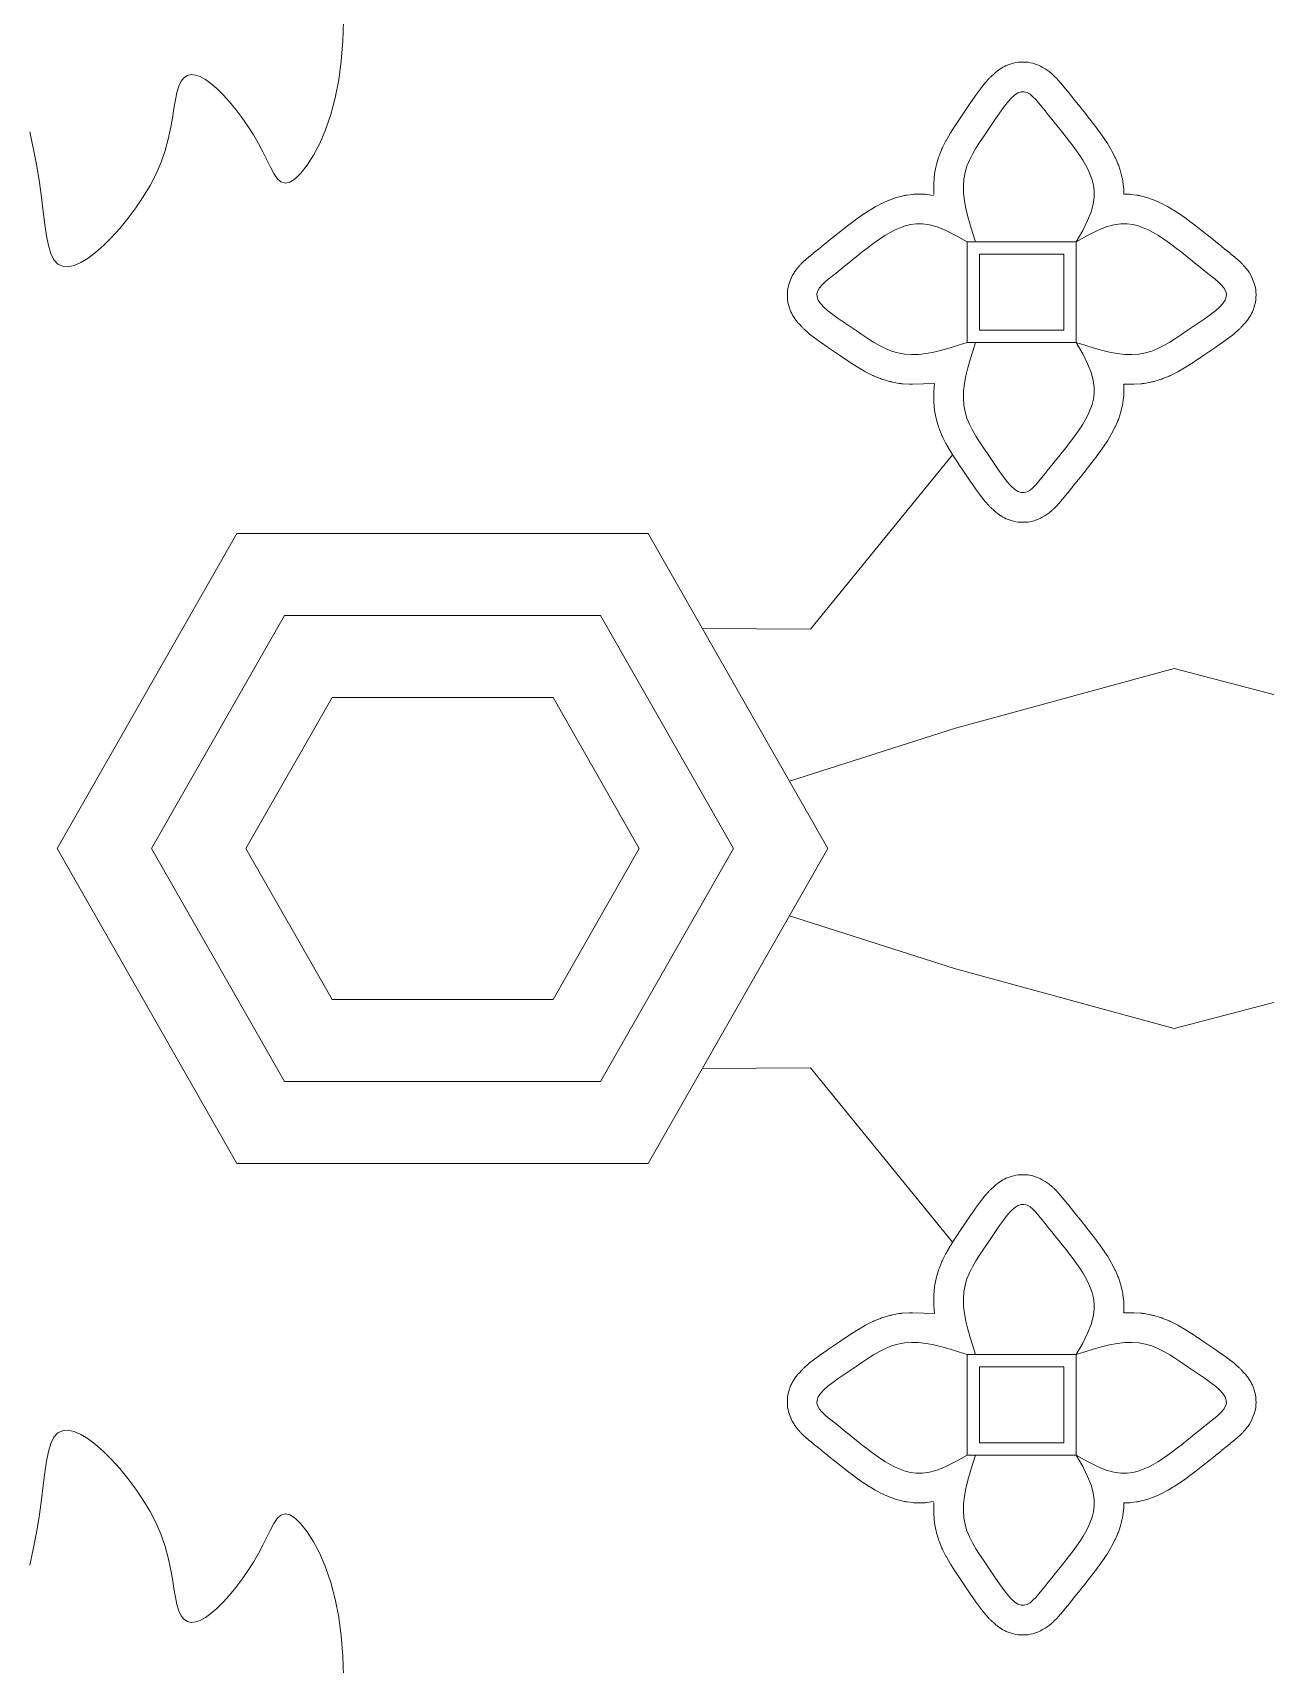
# Model space of a CAD drawing. Header units: inches. Extents: x -813 to 82, y -70 to 268.
# Drawn here: x -57.19 to -48.61, y 153.06 to 164.41 of the extents above; entities that cross this region are included whole.
import ezdxf

# ---------------------------------------------------------------- set-up
doc = ezdxf.new("R2010")
doc.units = ezdxf.units.IN
doc.header["$MEASUREMENT"] = 0
doc.layers.add('Brown', color=7, linetype='Continuous', lineweight=0, true_color=0x653e10)
doc.layers.add('Layak Architect', color=1, linetype='Continuous', lineweight=5, true_color=0xff0000)
doc.layers.add('Rugs', color=201, linetype='Continuous')

# ---------------------------------------------------------------- blocks, each defined once
blk = doc.blocks.new('C3')
at = {"layer": 'Brown'}
for points in [[(-23.77, 2940.39), (-43.93, 2863.26), (-29.4, 2809.82), (-16.47, 2769.3)], [(23.77, 2940.39), (43.93, 2863.26), (29.4, 2809.82), (16.47, 2769.3)], [(-96.11, 2809.15), (-53.53, 2774.48), (-53.74, 2748.05)], [(96.11, 2809.15), (53.53, 2774.48), (53.74, 2748.05)], [(0, 2613.59), (-56.9, 2646.04), (-56.9, 2723.22), (0, 2755.67)], [(0, 2613.59), (56.9, 2646.04), (56.9, 2723.22), (0, 2755.67)], [(0, 2636.61), (-36.9, 2657.66), (-36.9, 2711.6), (0, 2732.64)], [(0, 2636.61), (36.9, 2657.66), (36.9, 2711.6), (0, 2732.64)]]:
    blk.add_lwpolyline(points, dxfattribs=at)
for points in [[(-159.76, 2850.93), (-159.76, 2851.69, -0.033999), (-159.7, 2852.67), (-159.51, 2854.06, -0.029168), (-159.35, 2854.89), (-159.02, 2856.2, -0.022088), (-158.84, 2856.81), (-158.4, 2858.08, -0.01868), (-158.2, 2858.58), (-157.67, 2859.8, -0.016254), (-157.46, 2860.23), (-156.85, 2861.42, -0.013719), (-156.66, 2861.77), (-155.97, 2862.94, -0.011177), (-155.8, 2863.21), (-155.06, 2864.36, -0.008694), (-154.92, 2864.57), (-154.12, 2865.7, -0.006296), (-154.02, 2865.85), (-153.19, 2866.97, -0.003989), (-153.12, 2867.06), (-152.27, 2868.18, -0.002077), (-152.23, 2868.23), (-151.36, 2869.35, -0.001492), (-151.33, 2869.38), (-150.46, 2870.5, -0.001257), (-150.43, 2870.53), (-149.56, 2871.63, -0.001042), (-149.54, 2871.66), (-148.67, 2872.75, -0.000839), (-148.65, 2872.77), (-147.79, 2873.83, -0.000642), (-147.78, 2873.85), (-146.94, 2874.88, -0.000442), (-146.93, 2874.89), (-146.12, 2875.9), (-145.33, 2876.86, -0.001024), (-145.31, 2876.89), (-144.56, 2877.8, -0.006385), (-144.44, 2877.94), (-143.72, 2878.77, -0.014467), (-143.44, 2879.08), (-142.74, 2879.8, -0.025543), (-142.19, 2880.31), (-141.5, 2880.89, -0.041072), (-140.53, 2881.58), (-139.82, 2881.99, -0.060896), (-138.21, 2882.69), (-137.49, 2882.91, -0.078182), (-135.26, 2883.21), (-134.52, 2883.19, -0.079892), (-132.26, 2882.78), (-131.47, 2882.5, -0.06296), (-129.85, 2881.68), (-129.02, 2881.12, -0.039078), (-128.14, 2880.42), (-127.27, 2879.61, -0.023897), (-126.78, 2879.12), (-125.87, 2878.1, -0.015107), (-125.59, 2877.76), (-124.66, 2876.57, -0.009586), (-124.49, 2876.35), (-123.53, 2875.03, -0.005772), (-123.44, 2874.89), (-122.46, 2873.48, -0.002846), (-122.41, 2873.41), (-121.43, 2871.95, -0.000323), (-121.43, 2871.94), (-120.45, 2870.49), (-119.48, 2869.06, -0.001791), (-119.45, 2869.01), (-118.49, 2867.59, -0.005914), (-118.4, 2867.45), (-117.5, 2866.02, -0.01027), (-117.35, 2865.77), (-116.52, 2864.34, -0.014823), (-116.31, 2863.96), (-115.58, 2862.51, -0.019434), (-115.35, 2861.99), (-114.74, 2860.5, -0.02381), (-114.51, 2859.85), (-114.05, 2858.3, -0.027493), (-113.86, 2857.53), (-113.56, 2855.92, -0.028895), (-113.46, 2855.09), (-113.35, 2853.4, -0.025128), (-113.34, 2852.67), (-113.4, 2850.91, -0.020501)], [(159.76, 2850.93), (159.76, 2851.69, 0.033999), (159.7, 2852.67), (159.51, 2854.06, 0.029168), (159.35, 2854.89), (159.02, 2856.2, 0.022088), (158.84, 2856.81), (158.4, 2858.08, 0.01868), (158.2, 2858.58), (157.67, 2859.8, 0.016254), (157.46, 2860.23), (156.85, 2861.42, 0.013719), (156.66, 2861.77), (155.97, 2862.94, 0.011177), (155.8, 2863.21), (155.06, 2864.36, 0.008694), (154.92, 2864.57), (154.12, 2865.7, 0.006296), (154.02, 2865.85), (153.19, 2866.97, 0.003989), (153.12, 2867.06), (152.27, 2868.18, 0.002077), (152.23, 2868.23), (151.36, 2869.35, 0.001492), (151.33, 2869.38), (150.46, 2870.5, 0.001257), (150.43, 2870.53), (149.56, 2871.63, 0.001042), (149.54, 2871.66), (148.67, 2872.75, 0.000839), (148.65, 2872.77), (147.79, 2873.83, 0.000642), (147.78, 2873.85), (146.94, 2874.88, 0.000442), (146.93, 2874.89), (146.12, 2875.9), (145.33, 2876.86, 0.001024), (145.31, 2876.89), (144.56, 2877.8, 0.006385), (144.44, 2877.94), (143.72, 2878.77, 0.014467), (143.44, 2879.08), (142.74, 2879.8, 0.025543), (142.19, 2880.31), (141.5, 2880.89, 0.041072), (140.53, 2881.58), (139.82, 2881.99, 0.060896), (138.21, 2882.69), (137.49, 2882.91, 0.078182), (135.26, 2883.21), (134.52, 2883.19, 0.079892), (132.26, 2882.78), (131.47, 2882.5, 0.06296), (129.85, 2881.68), (129.02, 2881.12, 0.039078), (128.14, 2880.42), (127.27, 2879.61, 0.023897), (126.78, 2879.12), (125.87, 2878.1, 0.015107), (125.59, 2877.76), (124.66, 2876.57, 0.009586), (124.49, 2876.35), (123.53, 2875.03, 0.005772), (123.44, 2874.89), (122.46, 2873.48, 0.002846), (122.41, 2873.41), (121.43, 2871.95, 0.000323), (121.43, 2871.94), (120.45, 2870.49), (119.48, 2869.06, 0.001791), (119.45, 2869.01), (118.49, 2867.59, 0.005914), (118.4, 2867.45), (117.5, 2866.02, 0.01027), (117.35, 2865.77), (116.52, 2864.34, 0.014823), (116.31, 2863.96), (115.58, 2862.51, 0.019434), (115.35, 2861.99), (114.74, 2860.5, 0.02381), (114.51, 2859.85), (114.05, 2858.3, 0.027493), (113.86, 2857.53), (113.56, 2855.92, 0.028895), (113.46, 2855.09), (113.35, 2853.4, 0.025128), (113.34, 2852.67), (113.4, 2850.91, 0.020501)], [(-159.73, 2850.96), (-160.49, 2850.96, 0.033999), (-161.47, 2850.9), (-162.86, 2850.71, 0.029168), (-163.69, 2850.55), (-165, 2850.22, 0.022088), (-165.61, 2850.04), (-166.88, 2849.6, 0.01868), (-167.38, 2849.4), (-168.6, 2848.87, 0.016254), (-169.03, 2848.66), (-170.22, 2848.05, 0.013719), (-170.57, 2847.86), (-171.74, 2847.17, 0.011177), (-172.01, 2847), (-173.16, 2846.26, 0.008694), (-173.37, 2846.12), (-174.5, 2845.32, 0.006296), (-174.65, 2845.22), (-175.77, 2844.39, 0.003989), (-175.86, 2844.32), (-176.98, 2843.47, 0.002077), (-177.03, 2843.43), (-178.15, 2842.56, 0.001492), (-178.18, 2842.53), (-179.3, 2841.66, 0.001257), (-179.33, 2841.63), (-180.43, 2840.76, 0.001042), (-180.46, 2840.74), (-181.55, 2839.87, 0.000839), (-181.57, 2839.85), (-182.63, 2838.99, 0.000642), (-182.65, 2838.98), (-183.68, 2838.14, 0.000442), (-183.69, 2838.13), (-184.7, 2837.32), (-185.66, 2836.53, 0.001024), (-185.69, 2836.51), (-186.6, 2835.76, 0.006385), (-186.74, 2835.64), (-187.57, 2834.92, 0.014467), (-187.88, 2834.64), (-188.6, 2833.94, 0.025543), (-189.11, 2833.39), (-189.69, 2832.7, 0.041072), (-190.38, 2831.73), (-190.79, 2831.02, 0.060896), (-191.49, 2829.41), (-191.71, 2828.69, 0.078182), (-192.01, 2826.46), (-191.99, 2825.72, 0.079892), (-191.58, 2823.46), (-191.3, 2822.67, 0.06296), (-190.48, 2821.05), (-189.92, 2820.22, 0.039078), (-189.22, 2819.34), (-188.41, 2818.47, 0.023897), (-187.92, 2817.98), (-186.9, 2817.07, 0.015107), (-186.56, 2816.79), (-185.37, 2815.86, 0.009586), (-185.15, 2815.69), (-183.83, 2814.73, 0.005772), (-183.69, 2814.64), (-182.28, 2813.66, 0.002846), (-182.21, 2813.61), (-180.75, 2812.63, 0.000323), (-180.74, 2812.63), (-179.29, 2811.65), (-177.86, 2810.68, 0.001791), (-177.82, 2810.65), (-176.39, 2809.69, 0.005914), (-176.25, 2809.6), (-174.82, 2808.7, 0.01027), (-174.57, 2808.55), (-173.14, 2807.72, 0.014823), (-172.76, 2807.51), (-171.31, 2806.78, 0.019434), (-170.79, 2806.55), (-169.3, 2805.94, 0.02381), (-168.65, 2805.71), (-167.1, 2805.25, 0.027493), (-166.33, 2805.06), (-164.72, 2804.76, 0.028895), (-163.89, 2804.66), (-162.2, 2804.55, 0.025128), (-161.47, 2804.54), (-159.71, 2804.59, 0.020501)], [(-113.39, 2850.89), (-113.18, 2850.93, -0.047666), (-113.18, 2850.93), (-112.68, 2850.95, -0.034462), (-112.68, 2850.95), (-111.16, 2850.96, -0.033999), (-110.18, 2850.9), (-108.79, 2850.71, -0.029168), (-107.96, 2850.55), (-106.65, 2850.22, -0.022088), (-106.03, 2850.04), (-104.77, 2849.6, -0.01868), (-104.27, 2849.4), (-103.05, 2848.87, -0.016254), (-102.62, 2848.66), (-101.43, 2848.05, -0.013719), (-101.08, 2847.86), (-99.91, 2847.17, -0.011177), (-99.64, 2847), (-98.49, 2846.26, -0.008694), (-98.28, 2846.12), (-97.15, 2845.32, -0.006296), (-97, 2845.22), (-95.88, 2844.39, -0.003989), (-95.79, 2844.32), (-94.67, 2843.47, -0.002077), (-94.62, 2843.43), (-93.5, 2842.56, -0.001492), (-93.47, 2842.53), (-92.35, 2841.66, -0.001257), (-92.32, 2841.63), (-91.22, 2840.76, -0.001042), (-91.19, 2840.74), (-90.1, 2839.87, -0.000839), (-90.08, 2839.85), (-89.02, 2838.99, -0.000642), (-89, 2838.98), (-87.97, 2838.14, -0.000442), (-87.96, 2838.13), (-86.95, 2837.32), (-85.99, 2836.53, -0.001024), (-85.96, 2836.51), (-85.05, 2835.76, -0.006385), (-84.91, 2835.64), (-84.08, 2834.92, -0.014467), (-83.77, 2834.64), (-83.05, 2833.94, -0.025543), (-82.54, 2833.39), (-81.96, 2832.7, -0.041072), (-81.27, 2831.73), (-80.86, 2831.02, -0.060896), (-80.16, 2829.41), (-79.94, 2828.69, -0.078182), (-79.64, 2826.46), (-79.66, 2825.72, -0.079892), (-80.07, 2823.46), (-80.35, 2822.67, -0.06296), (-81.17, 2821.05), (-81.73, 2820.22, -0.039078), (-82.43, 2819.34), (-83.24, 2818.47, -0.023897), (-83.73, 2817.98), (-84.75, 2817.07, -0.015107), (-85.09, 2816.79), (-86.28, 2815.86, -0.009586), (-86.5, 2815.69), (-87.82, 2814.73, -0.005772), (-87.96, 2814.64), (-89.37, 2813.66, -0.002846), (-89.44, 2813.61), (-90.9, 2812.63, -0.000323), (-90.91, 2812.63), (-92.36, 2811.65), (-93.79, 2810.68, -0.001791), (-93.83, 2810.65), (-95.26, 2809.69, -0.005914), (-95.4, 2809.6), (-96.83, 2808.7, -0.01027), (-97.08, 2808.55), (-98.51, 2807.72, -0.014823), (-98.89, 2807.51), (-100.34, 2806.78, -0.019434), (-100.86, 2806.55), (-102.35, 2805.94, -0.02381), (-103, 2805.71), (-104.55, 2805.25, -0.027493), (-105.32, 2805.06), (-106.93, 2804.76, -0.028895), (-107.76, 2804.66), (-109.45, 2804.55, -0.025128), (-110.18, 2804.54), (-111.94, 2804.59, -0.020501), (-112.53, 2804.64), (-113.52, 2804.75, -0.0164)], [(113.39, 2850.89), (113.18, 2850.93, 0.047666), (113.18, 2850.93), (112.68, 2850.95, 0.034462), (112.68, 2850.95), (111.16, 2850.96, 0.033999), (110.18, 2850.9), (108.79, 2850.71, 0.029168), (107.96, 2850.55), (106.65, 2850.22, 0.022088), (106.03, 2850.04), (104.77, 2849.6, 0.01868), (104.27, 2849.4), (103.05, 2848.87, 0.016254), (102.62, 2848.66), (101.43, 2848.05, 0.013719), (101.08, 2847.86), (99.91, 2847.17, 0.011177), (99.64, 2847), (98.49, 2846.26, 0.008694), (98.28, 2846.12), (97.15, 2845.32, 0.006296), (97, 2845.22), (95.88, 2844.39, 0.003989), (95.79, 2844.32), (94.67, 2843.47, 0.002077), (94.62, 2843.43), (93.5, 2842.56, 0.001492), (93.47, 2842.53), (92.35, 2841.66, 0.001257), (92.32, 2841.63), (91.22, 2840.76, 0.001042), (91.19, 2840.74), (90.1, 2839.87, 0.000839), (90.08, 2839.85), (89.02, 2838.99, 0.000642), (89, 2838.98), (87.97, 2838.14, 0.000442), (87.96, 2838.13), (86.95, 2837.32), (85.99, 2836.53, 0.001024), (85.96, 2836.51), (85.05, 2835.76, 0.006385), (84.91, 2835.64), (84.08, 2834.92, 0.014467), (83.77, 2834.64), (83.05, 2833.94, 0.025543), (82.54, 2833.39), (81.96, 2832.7, 0.041072), (81.27, 2831.73), (80.86, 2831.02, 0.060896), (80.16, 2829.41), (79.94, 2828.69, 0.078182), (79.64, 2826.46), (79.66, 2825.72, 0.079892), (80.07, 2823.46), (80.35, 2822.67, 0.06296), (81.17, 2821.05), (81.73, 2820.22, 0.039078), (82.43, 2819.34), (83.24, 2818.47, 0.023897), (83.73, 2817.98), (84.75, 2817.07, 0.015107), (85.09, 2816.79), (86.28, 2815.86, 0.009586), (86.5, 2815.69), (87.82, 2814.73, 0.005772), (87.96, 2814.64), (89.37, 2813.66, 0.002846), (89.44, 2813.61), (90.9, 2812.63, 0.000323), (90.91, 2812.63), (92.36, 2811.65), (93.79, 2810.68, 0.001791), (93.83, 2810.65), (95.26, 2809.69, 0.005914), (95.4, 2809.6), (96.83, 2808.7, 0.01027), (97.08, 2808.55), (98.51, 2807.72, 0.014823), (98.89, 2807.51), (100.34, 2806.78, 0.019434), (100.86, 2806.55), (102.35, 2805.94, 0.02381), (103, 2805.71), (104.55, 2805.25, 0.027493), (105.32, 2805.06), (106.93, 2804.76, 0.028895), (107.76, 2804.66), (109.45, 2804.55, 0.025128), (110.18, 2804.54), (111.94, 2804.59, 0.020501), (112.53, 2804.64), (113.52, 2804.75, 0.0164)], [(159.73, 2850.96), (160.49, 2850.96, -0.033999), (161.47, 2850.9), (162.86, 2850.71, -0.029168), (163.69, 2850.55), (165, 2850.22, -0.022088), (165.61, 2850.04), (166.88, 2849.6, -0.01868), (167.38, 2849.4), (168.6, 2848.87, -0.016254), (169.03, 2848.66), (170.22, 2848.05, -0.013719), (170.57, 2847.86), (171.74, 2847.17, -0.011177), (172.01, 2847), (173.16, 2846.26, -0.008694), (173.37, 2846.12), (174.5, 2845.32, -0.006296), (174.65, 2845.22), (175.77, 2844.39, -0.003989), (175.86, 2844.32), (176.98, 2843.47, -0.002077), (177.03, 2843.43), (178.15, 2842.56, -0.001492), (178.18, 2842.53), (179.3, 2841.66, -0.001257), (179.33, 2841.63), (180.43, 2840.76, -0.001042), (180.46, 2840.74), (181.55, 2839.87, -0.000839), (181.57, 2839.85), (182.63, 2838.99, -0.000642), (182.65, 2838.98), (183.68, 2838.14, -0.000442), (183.69, 2838.13), (184.7, 2837.32), (185.66, 2836.53, -0.001024), (185.69, 2836.51), (186.6, 2835.76, -0.006385), (186.74, 2835.64), (187.57, 2834.92, -0.014467), (187.88, 2834.64), (188.6, 2833.94, -0.025543), (189.11, 2833.39), (189.69, 2832.7, -0.041072), (190.38, 2831.73), (190.79, 2831.02, -0.060896), (191.49, 2829.41), (191.71, 2828.69, -0.078182), (192.01, 2826.46), (191.99, 2825.72, -0.079892), (191.58, 2823.46), (191.3, 2822.67, -0.06296), (190.48, 2821.05), (189.92, 2820.22, -0.039078), (189.22, 2819.34), (188.41, 2818.47, -0.023897), (187.92, 2817.98), (186.9, 2817.07, -0.015107), (186.56, 2816.79), (185.37, 2815.86, -0.009586), (185.15, 2815.69), (183.83, 2814.73, -0.005772), (183.69, 2814.64), (182.28, 2813.66, -0.002846), (182.21, 2813.61), (180.75, 2812.63, -0.000323), (180.74, 2812.63), (179.29, 2811.65), (177.86, 2810.68, -0.001791), (177.82, 2810.65), (176.39, 2809.69, -0.005914), (176.25, 2809.6), (174.82, 2808.7, -0.01027), (174.57, 2808.55), (173.14, 2807.72, -0.014823), (172.76, 2807.51), (171.31, 2806.78, -0.019434), (170.79, 2806.55), (169.3, 2805.94, -0.02381), (168.65, 2805.71), (167.1, 2805.25, -0.027493), (166.33, 2805.06), (164.72, 2804.76, -0.028895), (163.89, 2804.66), (162.2, 2804.55, -0.025128), (161.47, 2804.54), (159.71, 2804.59, -0.020501)], [(-159.44, 2804.51), (-159.68, 2802.83, 0.034462), (-159.75, 2801.83), (-159.76, 2800.31, 0.033999), (-159.7, 2799.33), (-159.51, 2797.94, 0.029168), (-159.35, 2797.11), (-159.02, 2795.8, 0.022088), (-158.84, 2795.19), (-158.4, 2793.93, 0.01868), (-158.2, 2793.43), (-157.67, 2792.2, 0.016254), (-157.46, 2791.78), (-156.85, 2790.58, 0.013719), (-156.66, 2790.24), (-155.97, 2789.07, 0.011177), (-155.8, 2788.79), (-155.06, 2787.65, 0.008694), (-154.92, 2787.44), (-154.12, 2786.31, 0.006296), (-154.02, 2786.16), (-153.19, 2785.03, 0.003989), (-153.12, 2784.94), (-152.27, 2783.82, 0.002077), (-152.23, 2783.77), (-151.36, 2782.65, 0.001492), (-151.33, 2782.62), (-150.46, 2781.5, 0.001257), (-150.43, 2781.48), (-149.56, 2780.37, 0.001042), (-149.54, 2780.35), (-148.67, 2779.26, 0.000839), (-148.65, 2779.24), (-147.79, 2778.17, 0.000642), (-147.78, 2778.16), (-146.94, 2777.12, 0.000442), (-146.93, 2777.11), (-146.12, 2776.11), (-145.33, 2775.14, 0.001024), (-145.31, 2775.12), (-144.56, 2774.21, 0.006385), (-144.44, 2774.07), (-143.72, 2773.23, 0.014467), (-143.44, 2772.93), (-142.74, 2772.2, 0.025543), (-142.19, 2771.7), (-141.5, 2771.11, 0.041072), (-140.53, 2770.43), (-139.82, 2770.01, 0.060896), (-138.21, 2769.31), (-137.49, 2769.1, 0.078182), (-135.26, 2768.8), (-134.52, 2768.81, 0.079892), (-132.26, 2769.23), (-131.47, 2769.51, 0.06296), (-129.85, 2770.32), (-129.02, 2770.88, 0.039078), (-128.14, 2771.58), (-127.27, 2772.39, 0.023897), (-126.78, 2772.89), (-125.87, 2773.91, 0.015107), (-125.59, 2774.24), (-124.66, 2775.44, 0.009586), (-124.49, 2775.66), (-123.53, 2776.98, 0.005772), (-123.44, 2777.11), (-122.46, 2778.53, 0.002846), (-122.41, 2778.59), (-121.43, 2780.05, 0.000323), (-121.43, 2780.06), (-120.45, 2781.51), (-119.48, 2782.95, 0.001791), (-119.45, 2782.99), (-118.49, 2784.41, 0.005914), (-118.4, 2784.56), (-117.5, 2785.98, 0.01027), (-117.35, 2786.23), (-116.52, 2787.67, 0.014823), (-116.31, 2788.04), (-115.58, 2789.5, 0.019434), (-115.35, 2790.01), (-114.74, 2791.5, 0.02381), (-114.51, 2792.15), (-114.05, 2793.7, 0.027493), (-113.86, 2794.47), (-113.56, 2796.09, 0.028895), (-113.46, 2796.91), (-113.35, 2798.6, 0.025128), (-113.34, 2799.33), (-113.52, 2804.75, 0.020501)], [(159.44, 2804.51), (159.68, 2802.83, -0.034462), (159.75, 2801.83), (159.76, 2800.31, -0.033999), (159.7, 2799.33), (159.51, 2797.94, -0.029168), (159.35, 2797.11), (159.02, 2795.8, -0.022088), (158.84, 2795.19), (158.4, 2793.93, -0.01868), (158.2, 2793.43), (157.67, 2792.2, -0.016254), (157.46, 2791.78), (156.85, 2790.58, -0.013719), (156.66, 2790.24), (155.97, 2789.07, -0.011177), (155.8, 2788.79), (155.06, 2787.65, -0.008694), (154.92, 2787.44), (154.12, 2786.31, -0.006296), (154.02, 2786.16), (153.19, 2785.03, -0.003989), (153.12, 2784.94), (152.27, 2783.82, -0.002077), (152.23, 2783.77), (151.36, 2782.65, -0.001492), (151.33, 2782.62), (150.46, 2781.5, -0.001257), (150.43, 2781.48), (149.56, 2780.37, -0.001042), (149.54, 2780.35), (148.67, 2779.26, -0.000839), (148.65, 2779.24), (147.79, 2778.17, -0.000642), (147.78, 2778.16), (146.94, 2777.12, -0.000442), (146.93, 2777.11), (146.12, 2776.11), (145.33, 2775.14, -0.001024), (145.31, 2775.12), (144.56, 2774.21, -0.006385), (144.44, 2774.07), (143.72, 2773.23, -0.014467), (143.44, 2772.93), (142.74, 2772.2, -0.025543), (142.19, 2771.7), (141.5, 2771.11, -0.041072), (140.53, 2770.43), (139.82, 2770.01, -0.060896), (138.21, 2769.31), (137.49, 2769.1, -0.078182), (135.26, 2768.8), (134.52, 2768.81, -0.079892), (132.26, 2769.23), (131.47, 2769.51, -0.06296), (129.85, 2770.32), (129.02, 2770.88, -0.039078), (128.14, 2771.58), (127.27, 2772.39, -0.023897), (126.78, 2772.89), (125.87, 2773.91, -0.015107), (125.59, 2774.24), (124.66, 2775.44, -0.009586), (124.49, 2775.66), (123.53, 2776.98, -0.005772), (123.44, 2777.11), (122.46, 2778.53, -0.002846), (122.41, 2778.59), (121.43, 2780.05, -0.000323), (121.43, 2780.06), (120.45, 2781.51), (119.48, 2782.95, -0.001791), (119.45, 2782.99), (118.49, 2784.41, -0.005914), (118.4, 2784.56), (117.5, 2785.98, -0.01027), (117.35, 2786.23), (116.52, 2787.67, -0.014823), (116.31, 2788.04), (115.58, 2789.5, -0.019434), (115.35, 2790.01), (114.74, 2791.5, -0.02381), (114.51, 2792.15), (114.05, 2793.7, -0.027493), (113.86, 2794.47), (113.56, 2796.09, -0.028895), (113.46, 2796.91), (113.35, 2798.6, -0.025128), (113.34, 2799.33), (113.52, 2804.75, -0.020501)]]:
    blk.add_lwpolyline(points, format="xyb", dxfattribs=at)
at = {"layer": 'Layak Architect'}
for points in [[(-148.09, 2839.29), (-149.7, 2842.05), (-150.91, 2844.49), (-151.75, 2846.63), (-152.27, 2848.52), (-152.51, 2850.2), (-152.52, 2851.72), (-152.34, 2853.12), (-152, 2854.42), (-151.56, 2855.69), (-151.03, 2856.91), (-150.41, 2858.1), (-149.73, 2859.27), (-148.98, 2860.42), (-148.19, 2861.55), (-147.36, 2862.67), (-146.51, 2863.79), (-145.64, 2864.91), (-144.76, 2866.03), (-143.89, 2867.13), (-143.01, 2868.22), (-142.15, 2869.29), (-141.31, 2870.33), (-140.5, 2871.33), (-139.72, 2872.29), (-138.97, 2873.2), (-138.25, 2874.03), (-137.54, 2874.76), (-136.85, 2875.34), (-136.14, 2875.76), (-135.42, 2875.97), (-134.68, 2875.95), (-133.9, 2875.68), (-133.07, 2875.12), (-132.19, 2874.31), (-131.29, 2873.29), (-130.35, 2872.09), (-129.39, 2870.77), (-128.42, 2869.36), (-127.43, 2867.9), (-126.45, 2866.44), (-125.47, 2864.99), (-124.51, 2863.57), (-123.61, 2862.15), (-122.79, 2860.71), (-122.06, 2859.26), (-121.45, 2857.77), (-120.98, 2856.22), (-120.68, 2854.61), (-120.57, 2852.92), (-120.63, 2851.15), (-120.84, 2849.32), (-121.19, 2847.42), (-121.66, 2845.46), (-122.22, 2843.45), (-122.86, 2841.39), (-123.56, 2839.29)], [(148.09, 2839.29), (149.7, 2842.05), (150.91, 2844.49), (151.75, 2846.63), (152.27, 2848.52), (152.51, 2850.2), (152.52, 2851.72), (152.34, 2853.12), (152, 2854.42), (151.56, 2855.69), (151.03, 2856.91), (150.41, 2858.1), (149.73, 2859.27), (148.98, 2860.42), (148.19, 2861.55), (147.36, 2862.67), (146.51, 2863.79), (145.64, 2864.91), (144.76, 2866.03), (143.89, 2867.13), (143.01, 2868.22), (142.15, 2869.29), (141.31, 2870.33), (140.5, 2871.33), (139.72, 2872.29), (138.97, 2873.2), (138.25, 2874.03), (137.54, 2874.76), (136.85, 2875.34), (136.14, 2875.76), (135.42, 2875.97), (134.68, 2875.95), (133.9, 2875.68), (133.07, 2875.12), (132.19, 2874.31), (131.29, 2873.29), (130.35, 2872.09), (129.39, 2870.77), (128.42, 2869.36), (127.43, 2867.9), (126.45, 2866.44), (125.47, 2864.99), (124.51, 2863.57), (123.61, 2862.15), (122.79, 2860.71), (122.06, 2859.26), (121.45, 2857.77), (120.98, 2856.22), (120.68, 2854.61), (120.57, 2852.92), (120.63, 2851.15), (120.84, 2849.32), (121.19, 2847.42), (121.66, 2845.46), (122.22, 2843.45), (122.86, 2841.39), (123.56, 2839.29)], [(-148.09, 2839.29), (-150.85, 2840.9), (-153.29, 2842.11), (-155.43, 2842.95), (-157.32, 2843.47), (-159.01, 2843.71), (-160.52, 2843.72), (-161.92, 2843.54), (-163.22, 2843.2), (-164.49, 2842.76), (-165.71, 2842.23), (-166.9, 2841.61), (-168.07, 2840.93), (-169.22, 2840.18), (-170.35, 2839.39), (-171.47, 2838.56), (-172.59, 2837.71), (-173.71, 2836.84), (-174.83, 2835.96), (-175.93, 2835.09), (-177.02, 2834.21), (-178.09, 2833.35), (-179.13, 2832.51), (-180.13, 2831.7), (-181.09, 2830.91), (-182, 2830.17), (-182.83, 2829.45), (-183.56, 2828.74), (-184.14, 2828.05), (-184.56, 2827.34), (-184.77, 2826.62), (-184.75, 2825.88), (-184.48, 2825.1), (-183.92, 2824.27), (-183.11, 2823.39), (-182.09, 2822.49), (-180.89, 2821.55), (-179.57, 2820.59), (-178.16, 2819.62), (-176.7, 2818.63), (-175.24, 2817.65), (-173.79, 2816.67), (-172.37, 2815.71), (-170.95, 2814.81), (-169.51, 2813.99), (-168.06, 2813.25), (-166.57, 2812.65), (-165.02, 2812.18), (-163.41, 2811.88), (-161.72, 2811.77), (-159.95, 2811.83), (-158.12, 2812.04), (-156.22, 2812.39), (-154.26, 2812.86), (-152.25, 2813.42), (-150.19, 2814.06), (-148.09, 2814.76)], [(-123.56, 2839.29), (-120.8, 2840.9), (-118.36, 2842.11), (-116.22, 2842.95), (-114.33, 2843.47), (-112.64, 2843.71), (-111.13, 2843.72), (-109.73, 2843.54), (-108.42, 2843.2), (-107.16, 2842.76), (-105.94, 2842.23), (-104.75, 2841.61), (-103.58, 2840.93), (-102.43, 2840.18), (-101.3, 2839.39), (-100.18, 2838.56), (-99.06, 2837.71), (-97.94, 2836.84), (-96.82, 2835.96), (-95.72, 2835.09), (-94.63, 2834.21), (-93.56, 2833.35), (-92.52, 2832.51), (-91.52, 2831.7), (-90.56, 2830.91), (-89.65, 2830.17), (-88.82, 2829.45), (-88.09, 2828.74), (-87.51, 2828.05), (-87.09, 2827.34), (-86.88, 2826.62), (-86.9, 2825.88), (-87.17, 2825.1), (-87.73, 2824.27), (-88.54, 2823.39), (-89.56, 2822.49), (-90.75, 2821.55), (-92.08, 2820.59), (-93.49, 2819.62), (-94.95, 2818.63), (-96.41, 2817.65), (-97.86, 2816.67), (-99.28, 2815.71), (-100.7, 2814.81), (-102.14, 2813.99), (-103.59, 2813.25), (-105.08, 2812.65), (-106.63, 2812.18), (-108.24, 2811.88), (-109.93, 2811.77), (-111.7, 2811.83), (-113.53, 2812.04), (-115.43, 2812.39), (-117.39, 2812.86), (-119.4, 2813.42), (-121.46, 2814.06), (-123.56, 2814.76)], [(123.56, 2839.29), (120.8, 2840.9), (118.36, 2842.11), (116.22, 2842.95), (114.33, 2843.47), (112.64, 2843.71), (111.13, 2843.72), (109.73, 2843.54), (108.42, 2843.2), (107.16, 2842.76), (105.94, 2842.23), (104.75, 2841.61), (103.58, 2840.93), (102.43, 2840.18), (101.3, 2839.39), (100.18, 2838.56), (99.06, 2837.71), (97.94, 2836.84), (96.82, 2835.96), (95.72, 2835.09), (94.63, 2834.21), (93.56, 2833.35), (92.52, 2832.51), (91.52, 2831.7), (90.56, 2830.91), (89.65, 2830.17), (88.82, 2829.45), (88.09, 2828.74), (87.51, 2828.05), (87.09, 2827.34), (86.88, 2826.62), (86.9, 2825.88), (87.17, 2825.1), (87.73, 2824.27), (88.54, 2823.39), (89.56, 2822.49), (90.75, 2821.55), (92.08, 2820.59), (93.49, 2819.62), (94.95, 2818.63), (96.41, 2817.65), (97.86, 2816.67), (99.28, 2815.71), (100.7, 2814.81), (102.14, 2813.99), (103.59, 2813.25), (105.08, 2812.65), (106.63, 2812.18), (108.24, 2811.88), (109.93, 2811.77), (111.7, 2811.83), (113.53, 2812.04), (115.43, 2812.39), (117.39, 2812.86), (119.4, 2813.42), (121.46, 2814.06), (123.56, 2814.76)], [(148.09, 2839.29), (150.85, 2840.9), (153.29, 2842.11), (155.43, 2842.95), (157.32, 2843.47), (159.01, 2843.71), (160.52, 2843.72), (161.92, 2843.54), (163.22, 2843.2), (164.49, 2842.76), (165.71, 2842.23), (166.9, 2841.61), (168.07, 2840.93), (169.22, 2840.18), (170.35, 2839.39), (171.47, 2838.56), (172.59, 2837.71), (173.71, 2836.84), (174.83, 2835.96), (175.93, 2835.09), (177.02, 2834.21), (178.09, 2833.35), (179.13, 2832.51), (180.13, 2831.7), (181.09, 2830.91), (182, 2830.17), (182.83, 2829.45), (183.56, 2828.74), (184.14, 2828.05), (184.56, 2827.34), (184.77, 2826.62), (184.75, 2825.88), (184.48, 2825.1), (183.92, 2824.27), (183.11, 2823.39), (182.09, 2822.49), (180.89, 2821.55), (179.57, 2820.59), (178.16, 2819.62), (176.7, 2818.63), (175.24, 2817.65), (173.79, 2816.67), (172.37, 2815.71), (170.95, 2814.81), (169.51, 2813.99), (168.06, 2813.25), (166.57, 2812.65), (165.02, 2812.18), (163.41, 2811.88), (161.72, 2811.77), (159.95, 2811.83), (158.12, 2812.04), (156.22, 2812.39), (154.26, 2812.86), (152.25, 2813.42), (150.19, 2814.06), (148.09, 2814.76)], [(-148.09, 2812.71), (-149.7, 2809.95), (-150.91, 2807.52), (-151.75, 2805.38), (-152.27, 2803.48), (-152.51, 2801.8), (-152.52, 2800.28), (-152.34, 2798.89), (-152, 2797.58), (-151.56, 2796.32), (-151.03, 2795.09), (-150.41, 2793.9), (-149.73, 2792.73), (-148.98, 2791.59), (-148.19, 2790.46), (-147.36, 2789.33), (-146.51, 2788.21), (-145.64, 2787.09), (-144.76, 2785.98), (-143.89, 2784.87), (-143.01, 2783.78), (-142.15, 2782.72), (-141.31, 2781.68), (-140.5, 2780.68), (-139.72, 2779.71), (-138.97, 2778.8), (-138.25, 2777.97), (-137.54, 2777.25), (-136.85, 2776.66), (-136.14, 2776.25), (-135.42, 2776.03), (-134.68, 2776.05), (-133.9, 2776.33), (-133.07, 2776.89), (-132.19, 2777.7), (-131.29, 2778.72), (-130.35, 2779.91), (-129.39, 2781.23), (-128.42, 2782.64), (-127.43, 2784.1), (-126.45, 2785.57), (-125.47, 2787.01), (-124.51, 2788.44), (-123.61, 2789.86), (-122.79, 2791.29), (-122.06, 2792.75), (-121.45, 2794.24), (-120.98, 2795.78), (-120.68, 2797.4), (-120.57, 2799.09), (-120.63, 2800.85), (-120.84, 2802.68), (-121.19, 2804.58), (-121.66, 2806.54), (-122.22, 2808.55), (-122.86, 2810.61), (-123.56, 2812.71)], [(148.09, 2812.71), (149.7, 2809.95), (150.91, 2807.52), (151.75, 2805.38), (152.27, 2803.48), (152.51, 2801.8), (152.52, 2800.28), (152.34, 2798.89), (152, 2797.58), (151.56, 2796.32), (151.03, 2795.09), (150.41, 2793.9), (149.73, 2792.73), (148.98, 2791.59), (148.19, 2790.46), (147.36, 2789.33), (146.51, 2788.21), (145.64, 2787.09), (144.76, 2785.98), (143.89, 2784.87), (143.01, 2783.78), (142.15, 2782.72), (141.31, 2781.68), (140.5, 2780.68), (139.72, 2779.71), (138.97, 2778.8), (138.25, 2777.97), (137.54, 2777.25), (136.85, 2776.66), (136.14, 2776.25), (135.42, 2776.03), (134.68, 2776.05), (133.9, 2776.33), (133.07, 2776.89), (132.19, 2777.7), (131.29, 2778.72), (130.35, 2779.91), (129.39, 2781.23), (128.42, 2782.64), (127.43, 2784.1), (126.45, 2785.57), (125.47, 2787.01), (124.51, 2788.44), (123.61, 2789.86), (122.79, 2791.29), (122.06, 2792.75), (121.45, 2794.24), (120.98, 2795.78), (120.68, 2797.4), (120.57, 2799.09), (120.63, 2800.85), (120.84, 2802.68), (121.19, 2804.58), (121.66, 2806.54), (122.22, 2808.55), (122.86, 2810.61), (123.56, 2812.71)], [(0, 2590.57), (-76.9, 2634.42), (-76.9, 2734.84), (0, 2778.69)], [(0, 2590.57), (76.9, 2634.42), (76.9, 2734.84), (0, 2778.69)], [(-201.98, 2660.41), (-197.08, 2660.29), (-192.29, 2659.91), (-187.66, 2659.3), (-183.28, 2658.44), (-179.21, 2657.35), (-175.49, 2656.06), (-172.15, 2654.64), (-169.25, 2653.13), (-166.8, 2651.59), (-164.87, 2650.07), (-163.47, 2648.63), (-162.66, 2647.32), (-162.44, 2646.18), (-162.77, 2645.18), (-163.58, 2644.28), (-164.78, 2643.43), (-166.32, 2642.59), (-168.1, 2641.71), (-170.07, 2640.76), (-172.15, 2639.69), (-174.27, 2638.47), (-176.38, 2637.12), (-178.46, 2635.67), (-180.45, 2634.15), (-182.31, 2632.61), (-184.01, 2631.06), (-185.52, 2629.54), (-186.78, 2628.08), (-187.76, 2626.72), (-188.45, 2625.46), (-188.85, 2624.31), (-188.94, 2623.26), (-188.73, 2622.33), (-188.19, 2621.51), (-187.32, 2620.81), (-186.12, 2620.24), (-184.58, 2619.78), (-182.75, 2619.4), (-180.64, 2619.05), (-178.32, 2618.68), (-175.81, 2618.23), (-173.15, 2617.65), (-170.39, 2616.9), (-167.57, 2615.93), (-164.72, 2614.7), (-161.88, 2613.23), (-159.09, 2611.57), (-156.39, 2609.76), (-153.81, 2607.84), (-151.4, 2605.86), (-149.19, 2603.85), (-147.21, 2601.87), (-145.51, 2599.94), (-144.12, 2598.09), (-143.06, 2596.34), (-142.36, 2594.71), (-142.04, 2593.22), (-142.15, 2591.89), (-142.7, 2590.73), (-143.72, 2589.77), (-145.23, 2589.01), (-147.21, 2588.42), (-149.61, 2587.94), (-152.39, 2587.53), (-155.51, 2587.14), (-158.94, 2586.72), (-162.64, 2586.22), (-166.56, 2585.6), (-170.67, 2584.8), (-174.94, 2583.84)], [(201.98, 2660.41), (197.08, 2660.29), (192.29, 2659.91), (187.66, 2659.3), (183.28, 2658.44), (179.21, 2657.35), (175.49, 2656.06), (172.15, 2654.64), (169.25, 2653.13), (166.8, 2651.59), (164.87, 2650.07), (163.47, 2648.63), (162.66, 2647.32), (162.44, 2646.18), (162.77, 2645.18), (163.58, 2644.28), (164.78, 2643.43), (166.32, 2642.59), (168.1, 2641.71), (170.07, 2640.76), (172.15, 2639.69), (174.27, 2638.47), (176.38, 2637.12), (178.46, 2635.67), (180.45, 2634.15), (182.31, 2632.61), (184.01, 2631.06), (185.52, 2629.54), (186.78, 2628.08), (187.76, 2626.72), (188.45, 2625.46), (188.85, 2624.31), (188.94, 2623.26), (188.73, 2622.33), (188.19, 2621.51), (187.32, 2620.81), (186.12, 2620.24), (184.58, 2619.78), (182.75, 2619.4), (180.64, 2619.05), (178.32, 2618.68), (175.81, 2618.23), (173.15, 2617.65), (170.39, 2616.9), (167.57, 2615.93), (164.72, 2614.7), (161.88, 2613.23), (159.09, 2611.57), (156.39, 2609.76), (153.81, 2607.84), (151.4, 2605.86), (149.19, 2603.85), (147.21, 2601.87), (145.51, 2599.94), (144.12, 2598.09), (143.06, 2596.34), (142.36, 2594.71), (142.04, 2593.22), (142.15, 2591.89), (142.7, 2590.73), (143.72, 2589.77), (145.23, 2589.01), (147.21, 2588.42), (149.61, 2587.94), (152.39, 2587.53), (155.51, 2587.14), (158.94, 2586.72), (162.64, 2586.22), (166.56, 2585.6), (170.67, 2584.8), (174.94, 2583.84)]]:
    blk.add_lwpolyline(points, dxfattribs=at)
for points in [[(-148.09, 2839.29), (-123.56, 2839.29), (-123.56, 2812.71), (-148.09, 2812.71)], [(148.09, 2839.29), (123.56, 2839.29), (123.56, 2812.71), (148.09, 2812.71)], [(-145.09, 2836.29), (-126.56, 2836.29), (-126.56, 2815.71), (-145.09, 2815.71)], [(145.09, 2836.29), (126.56, 2836.29), (126.56, 2815.71), (145.09, 2815.71)]]:
    blk.add_lwpolyline(points, close=True, dxfattribs=at)

msp = doc.modelspace()

# ---------------------------------------------------------------- block references
at = {"layer": 'Rugs', "xscale": 0.0285, "yscale": 0.0285, "zscale": 0.0285, "rotation": 270}
msp.add_blockref('C3', (-130.84923, 158.73611), dxfattribs=at)

doc.saveas('drawing.dxf')
